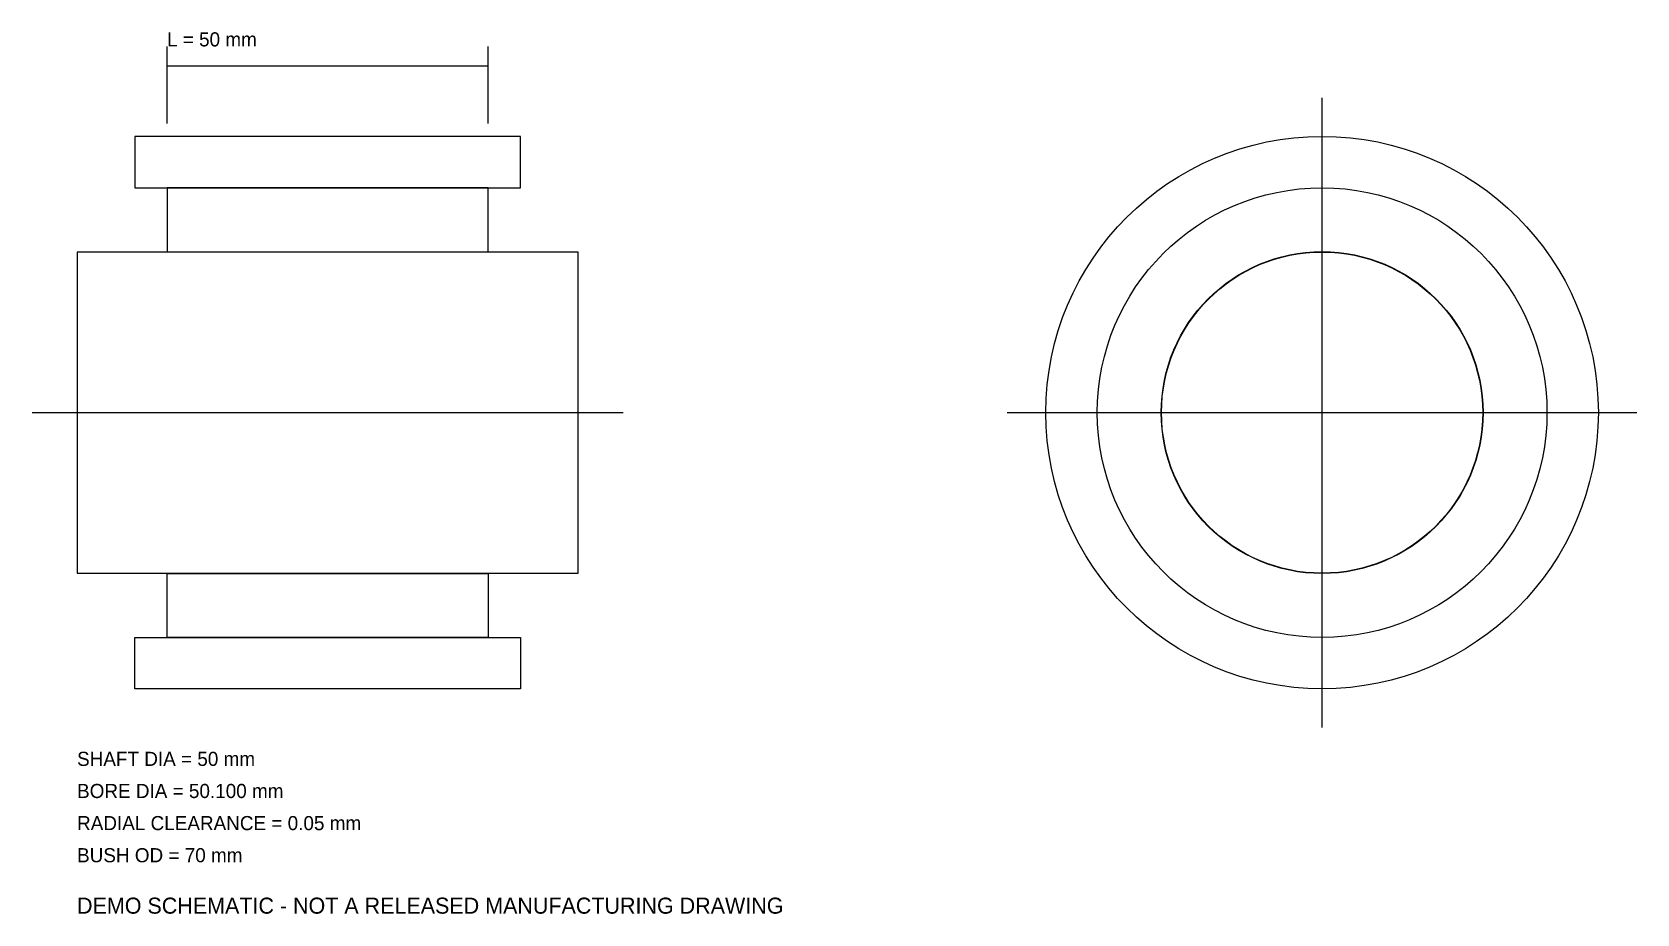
# Model space of a CAD drawing. Header units: millimetres. Extents: x -46 to 204, y -78 to 59.
import ezdxf

# ---------------------------------------------------------------- set-up
doc = ezdxf.new("R2010")
doc.units = ezdxf.units.MM
for name, color, linetype in [('BUSHING', 5, 'Continuous'), ('CENTER', 1, 'Continuous'), ('DIM', 2, 'Continuous'), ('HOUSING', 8, 'Continuous'), ('NOTES', 7, 'Continuous'), ('SHAFT', 3, 'Continuous')]:
    doc.layers.add(name, color=color, linetype=linetype)

msp = doc.modelspace()

# ---------------------------------------------------------------- linework, layer by layer
at = {"layer": 'BUSHING'}
for points in [[(-25, 25.05), (25, 25.05), (25, 35), (-25, 35)], [(-25, -25.05), (25, -25.05), (25, -35), (-25, -35)]]:
    msp.add_lwpolyline(points, close=True, dxfattribs=at)
for radius in [35, 25.05]:
    msp.add_circle((154.8, 0), radius, dxfattribs=at)
at = {"layer": 'CENTER'}
for p, q in [((154.8, -49), (154.8, 49)), ((-46, 0), (46, 0)), ((105.8, 0), (203.8, 0))]:
    msp.add_line(p, q, dxfattribs=at)
at = {"layer": 'DIM'}
for p, q in [((-25, 45), (-25, 57)), ((25, 45), (25, 57)), ((-25, 54), (25, 54))]:
    msp.add_line(p, q, dxfattribs=at)
at = {"layer": 'HOUSING'}
for points in [[(-30, 35), (30, 35), (30, 43), (-30, 43)], [(-30, -35), (30, -35), (30, -43), (-30, -43)]]:
    msp.add_lwpolyline(points, close=True, dxfattribs=at)
msp.add_circle((154.8, 0), 43, dxfattribs=at)
at = {"layer": 'SHAFT'}
msp.add_lwpolyline([(-39, -25), (39, -25), (39, 25), (-39, 25)], close=True, dxfattribs=at)
msp.add_circle((154.8, 0), 25, dxfattribs=at)

# ---------------------------------------------------------------- texts
at = {"layer": 'DIM'}
for s, p in [('L = 50 mm', (-25, 57)), ('SHAFT DIA = 50 mm', (-39, -55)), ('BORE DIA = 50.100 mm', (-39, -60)), ('RADIAL CLEARANCE = 0.05 mm', (-39, -65)), ('BUSH OD = 70 mm', (-39, -70))]:
    msp.add_text(s, height=2.2, dxfattribs=at).set_placement(p)
at = {"layer": 'NOTES'}
msp.add_text('DEMO SCHEMATIC - NOT A RELEASED MANUFACTURING DRAWING', height=2.5, dxfattribs=at).set_placement((-39, -78))

doc.saveas('drawing.dxf')
